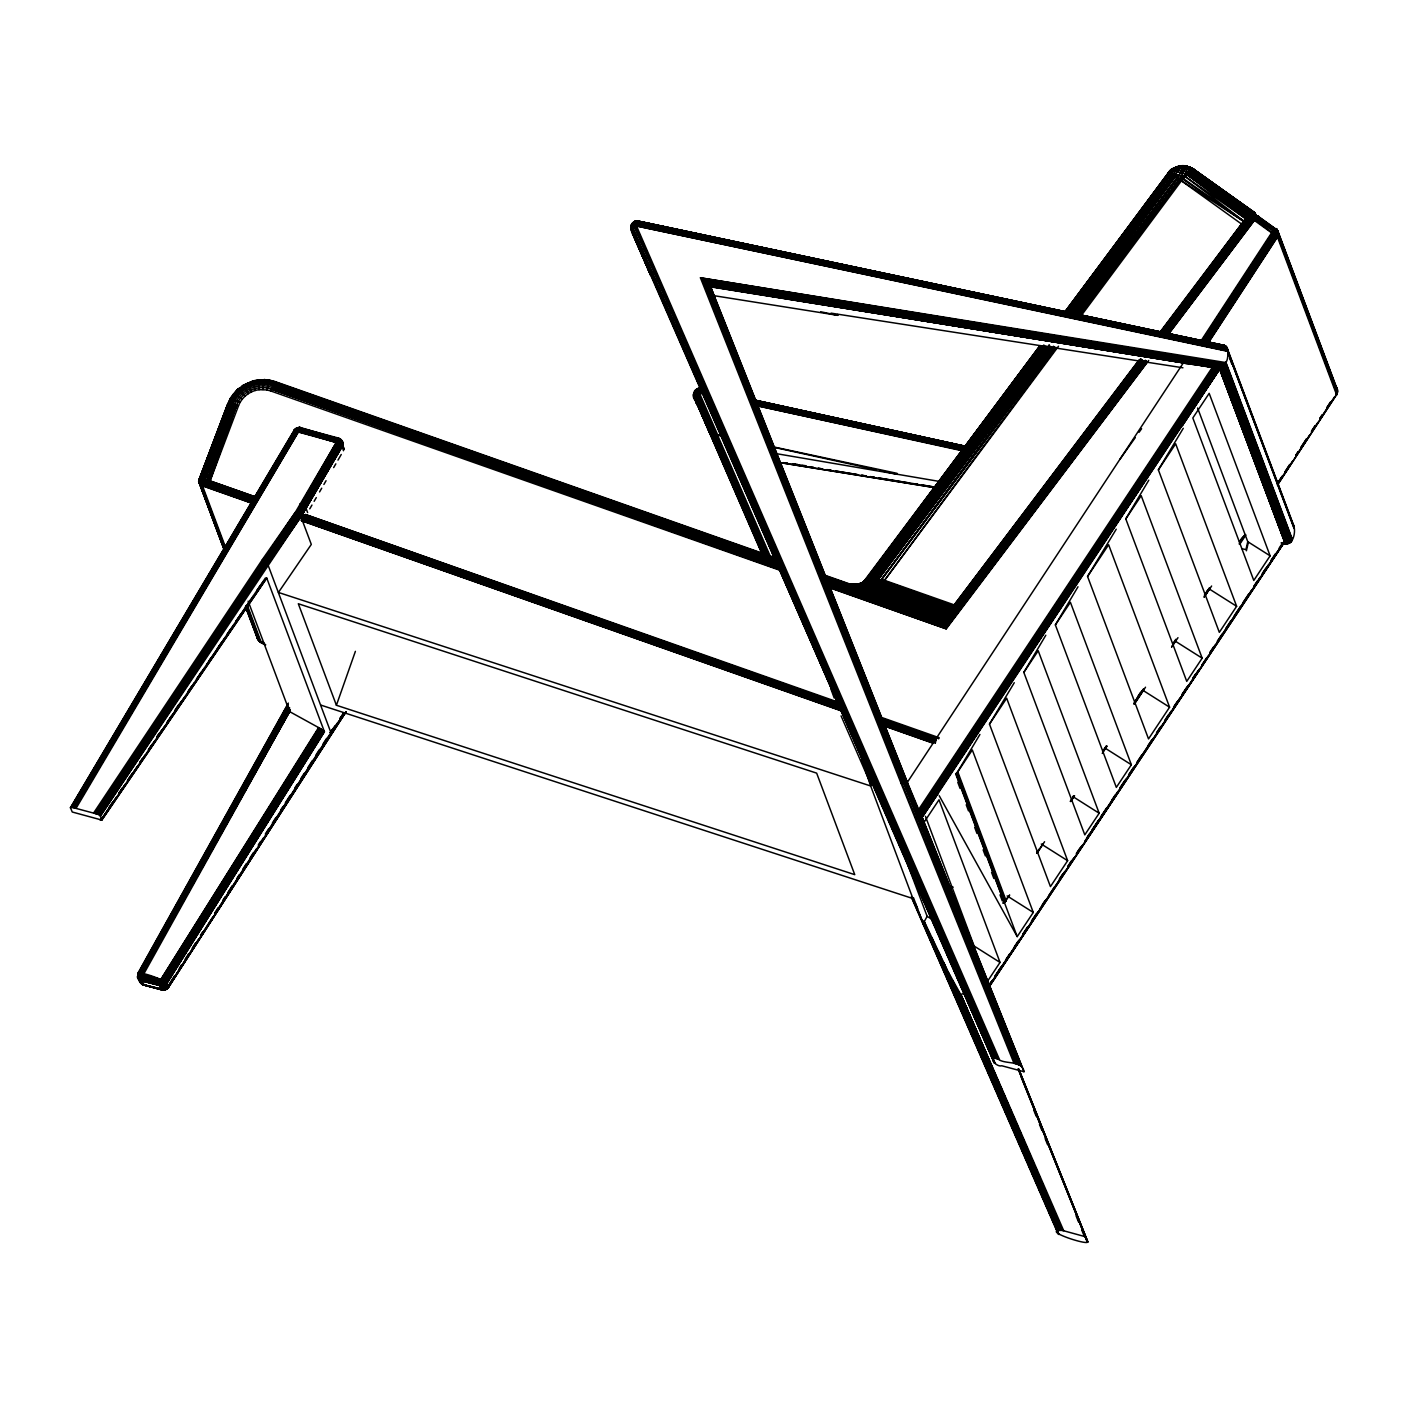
<?xml version="1.0" encoding="UTF-8"?>
<svg xmlns="http://www.w3.org/2000/svg" width="1408" height="1408" viewBox="0 0 1408 1408"><rect width="100%" height="100%" fill="white"/><g stroke="black" fill="none" stroke-linecap="round" stroke-linejoin="round"><path stroke-width="1.5" d="M761.253 552.253L694.038 396.933L699.53 393.237L703.824 394.17C694.038 389.453 688.882 394.469 697.858 403.885M1258.717 216.41C1253.331 214.579 1253.912 219.102 1251.554 213.717L1191.01 170.227C1187.014 161.515 1171.386 166.654 1167.813 173.835C1173.216 161.515 1185.466 172.814 1193.614 169.171L1254.018 212.168C1257.344 218.275 1256.165 212.485 1252.187 212.802L1191.01 170.227L1250.533 214.227C1254.651 218.504 1246.784 228.237 1243.774 221.126L1184.515 176L1168.992 173.378L1065.205 312.717M295.099 429.264C299.147 426.624 303.477 427.363 295.944 428.472C290.981 433.47 297.792 425.533 300.942 427.698L340.93 439.507M101.71 820.125L266.71 578.107L101.781 820.054L72.248 812.011L70.4 807.611L72.565 807.47L295.856 430.76C297.405 426.483 303.952 427.381 296.877 428.12M652.238 276.003L650.531 274.965L630.978 228.712L631.4 224.506L635.43 221.179L638.422 221.197L635.149 222.763L633.477 227.533L630.819 227.586L634.269 237.618L831.371 688.406M630.819 227.586L650.69 275.141L652.291 275.986M634.269 237.618L650.848 275.264L633.934 236.632L630.837 226.653L632.755 222.693L1227.442 348.938C1231.595 380.142 1200.619 362.278 1183.389 363.07L1213.555 367.277L1219.75 369.283L1284.518 541.939C1293.002 548.592 1297.824 528.282 1291.84 522.35M631.4 224.682L632.35 223.397L635.466 223.714L1227.512 349.888L636.786 225.034C628.109 220.458 630.995 233.939 634.374 236.966M998.219 1059.133C986.92 1054.099 995.35 1067.581 1001.792 1065.768L1023.968 1071.734C1022.542 1059.784 1004.626 1064.73 998.219 1059.133L635.677 226.371L635.976 224.822L1227.442 348.938L1227.213 348.04L1224.045 345.33L637.472 221.056L638.352 221.109L634.445 221.514L631.928 223.766M721.741 435.829L712.378 434.192L696.15 394.944C693.616 390.702 703.102 387.112 699.53 393.237L693.722 395.771L697.858 405.134L697.013 404.853L693.722 394.539L699.53 393.237L717.71 435.002L721.987 435.952M1336.773 391.178L1337.406 389.928L1335.118 386.478C1339.765 387.182 1336.139 398.482 1335.998 393.254M1336.526 387.922L1337.459 392.128L1336.28 394.909L1277.373 485.056L1337.09 393.835L1277.936 236.192L1274.24 234.203L1275.648 228.712L1277.901 231.176L1337.406 389.77L1336.984 393.237M1207.765 343.763L1277.461 237.072C1281.262 234.925 1275.102 227.603 1276.651 229.381L1337.6 391.829L1336.632 394.856L1277.461 237.072L1251.853 218.592L1253.314 218.31L1273.395 233.622L1202.661 342.285M1337.054 388.802L1335.453 389.066M1337.6 390.949L1277.39 230.278L1257.362 215.741L1253.314 218.31L1165.736 334.453M294.378 430.021L298.285 429.211L337.374 439.842L341.158 443.115L341.986 446.934L300.89 516.666L100.355 816.024L101.816 819.949M295.944 428.613L299.816 428.208L338.272 438.768L341.81 442.323L343.429 450.736M1207.36 343.218L1277.056 236.526C1278.147 231.546 1276.246 222.182 1275.595 235.224L1204.685 343.763M1254.018 212.168L1252.398 212.59L1191.01 170.227L1254.194 216.146L1252.398 212.59L1188.968 166.795M696.538 402.899L693.563 394.926L693.933 392.568M258.35 379.861L264.422 379.755L258.35 379.861L259.037 389.699C249.938 390.843 241.754 397.179 238.498 405.768L210.056 480.92L200.077 484L198.651 481.254L228.606 403.462C232.461 395.331 242.422 377.819 248.09 393.765M1207.624 343.534L1277.32 236.826L1277.109 229.979L1257.608 216.075L1253.93 217.008L1251.677 213.594L1241.803 223.661L1158.696 333.837M994.523 1063.146L630.978 228.782L633.776 235.611L634.374 232.584M634.234 235.998L630.819 226.53L636.557 225.966L1227.424 350.874L1294.075 528.528M1080.728 316.307L1181.453 180.787C1183.741 177.602 1193.21 169.224 1186.944 166.408L1183.565 170.826L1180.133 179.872L1079.866 315.709M1188.704 170.333L1249.037 215.248C1255.355 227.656 1253.208 202.33 1242.278 223.995L1160.368 332.323M1255.901 214.914C1245.394 209.95 1259.773 219.824 1253.032 212.203L1189.795 167.112L1182.262 166.003L1176.49 167.024L1167.778 173.395L1172.547 169.259L1188.387 172.216L1190.675 170.509L1190.587 169.365L1185.378 167.781L1176.49 167.024L1180.01 165.986L1187.138 166.267L1193.966 169.576L1189.408 166.954L1179.57 166.109M335.051 725.736L330.158 732.846L332.57 729.274L330.158 732.846L331.162 733.269L344.626 713.715L168.555 987.202L165.528 989.63L162.254 990L167.27 988.645L167.059 983.189L160.758 980.285C151.272 975.357 125.594 969.126 143.704 984.931L161.814 989.842C165.405 991.162 171.371 987.184 167.059 983.189C163.258 987.976 157.379 984.826 161.022 979.299L318.595 727.584L320.918 728.939L324.438 731.79L167.059 983.189C163.539 988.381 156.869 985.565 162.624 980.302L320.003 728.394L161.797 979.792L160.882 983.488C180.47 985.565 140.254 970.992 142.261 974.019M696.978 402.318L697.083 404.342M902.422 850.45L927.133 916.326L923.19 923.63L913.475 897.741L912.93 898.568L320.69 705.056M141.258 982.027C139.445 983.893 135.379 972.787 142.525 977.328L160.336 982.186C168.714 983.858 168.291 985.054 160.002 985.582L142.261 981.094L142.173 979.792L159.984 984.562C167.939 985.653 168.291 983.259 160.53 981.253L137.826 975.885L140.483 982.802L143.81 985.054L142.155 980.373L159.984 984.614L142.173 979.792M323.963 731.192L166.109 982.538L164.93 985.072L165.528 989.63L164.05 985.477L165.563 982.186L323.488 730.77L165.933 982.432L323.963 731.192L166.461 982.766L166.443 989.067L162.36 990L143.704 984.931C141.117 985.318 138.406 978.701 142.155 980.355L159.966 985.125L142.19 980.795C137.104 980.725 136.541 969.285 139.885 981.851L138.565 977.75L161.251 982.731M140.219 981.499L137.79 974.864M167.059 983.189L159.984 984.562L142.173 979.757L142.947 975.515C143.123 972.418 136.91 972.84 138.547 972.136L288.358 703.085M140.483 982.802L138.09 973.72L142.366 974.072L289.59 711.603L248.142 601.146M1193.614 169.171L1185.677 166.056L1179.341 166.285M164.067 985.635L165.528 989.525L163.997 985.653L164.56 989.912L162.994 990.07L143.81 985.054M166.443 989.208L164.947 985.195M166.778 983.189L324.28 731.526L166.83 983.03L167.27 988.645L165.176 988.715M262.944 389.506L264.106 379.579L275.898 381.867L269.843 380.178L266.834 389.91L259.037 389.699M992.394 1058.306L631.699 228.853L632.262 224.259L635.818 221.109M851.189 584.936C859.654 583.018 874.438 583.229 884.488 580.342L954.254 604.894L1139.213 360.29M1249.723 221.021L1247.594 216.709L1185.976 171.494L1187.877 166.654L1193.491 169.171L1253.384 212.133M693.722 395.771L696.696 403.938L693.581 393.712L699.53 393.237L700.005 388.379L700.955 388.52M1249.829 220.651L1253.93 215.125L1191.01 170.227L1253.701 216.726L1258.224 216.11L1256.517 215.723L1253.718 218.504L1165.965 334.875L1257.08 215.864M1227.354 351.278L635.659 225.826C628.901 234.168 631.33 222.71 636.944 220.968M163.222 988.997L161.55 989.754L160.178 985.618L141.574 980.672L139.691 977.698L139.709 972.664L287.619 706.781M994.101 1058.323L632.65 228.078L634.462 222.658L638.37 221.126L634.357 221.602L632.614 222.798L636.346 222.218L1227.213 348.04L637.261 223.379L635.976 224.822L999.434 1059.45M71.298 807.382L294.73 430.426L336.283 442.446C346.262 454.309 341.669 432.608 342.338 446.019L343.851 449.821L342.285 441.954L339.803 438.75L296.278 512.882L95.568 813.63L72.565 807.47M1138.914 360.061L954.254 604.894L951.474 616.757L861.062 584.003L867.416 580.325L1040.547 346.262M1250.797 214.122L1189.725 171.301L1188.246 172.709L1249.002 215.266L1251.026 219.419L1251.853 218.592M1255.549 213.822L1252.592 213.101L1244.69 221.848L1160.667 332.904M138.037 977.046L140.078 980.566L137.79 975.093L138.547 972.136L138.09 973.72M70.4 807.787L294.061 430.426L296.278 428.314L298.76 428.578L337.445 439.12C343.904 443.432 344.995 450.402 336.582 441.478L299.587 430.355L293.902 430.549L294.8 429.669L70.858 807.418M1202.485 342.162L1273.395 233.622C1274.592 223.731 1284.659 237.301 1271.758 232.566L1200.848 341.106M139.498 980.918L139.357 977.856L140.219 978.613M1251.466 213.787C1254.018 217.325 1251.8 217.237 1256.253 218.011L1278.446 233.147M139.498 978.067L139.374 979.07L137.826 976.061M1256.517 215.706L1253.278 216.973L1252.891 215.09L1191.01 170.227L1255.813 215.952M139.797 978.331L140.184 982.15L142.982 984.755L162.941 989.877M1248.227 222.675L1246.186 219.138L1186.645 174.398L1175.381 171.389L1169.168 171.723M1255.918 215.758L1253.314 216.955L1254.053 216.075M160.371 984.755C158.33 990.757 166.197 991.566 168.238 987.184L330.95 733.216L344.256 713.61L167.992 987.958L345.946 711.85M139.621 979.598L142.754 984.579L164.472 989.754L163.134 985.442L164.93 981.763L322.538 730.048L164.56 981.534L322.168 729.784L163.786 982.01L162.166 985.512L162.536 989.965L163.557 989.947L163.117 985.917L164.507 989.824L165.458 989.542M288.2 704.704L139.163 972.4C138.477 979.458 142.349 986.41 141.574 973.65L289.379 709.896M1255.936 215.494L1252.786 215.776L1250.885 219.842M160.371 982.309L161.286 980.637M1201.851 341.739L1272.586 233.077L1272.938 231.088L1255.214 218.328L1252.363 217.906L1251.166 213.981M340.12 438.874L342.76 443.045L341.986 446.934L340.789 443.626L336.917 440.493L337.709 438.592L336.283 442.446L298.971 432.203L295.205 429.634C301.101 426.501 301.03 426.518 296.507 431.006L73.339 807.594M1254.792 216.128L1253.454 216.779L1191.01 170.227L1252.205 213.752L1253.525 216.814L1251.29 213.91L1191.01 170.227L1253.12 214.949L1253.578 216.779L1257.238 216.322L1275.085 229.645L1256.798 216.674L1253.93 216.427M289.432 709.914L142.366 974.072L142.014 980.76L159.966 985.125M1253.648 216.269L1251.606 213.664L1254.194 213.523M851.259 584.003L859.091 584.144L951.139 617.742L951.051 619.027L851.33 583.898L857.93 584.461L872.89 578.97L1045.95 346.315M633.794 234.573L634.005 233.552M224.84 550.757L198.651 481.237L230.226 398.57L233.71 393.659L242.334 399.045M697.4 402.582L697.611 401.562M1058.499 346.227L884.523 580.342L877.589 579.339L855.923 585.64L856.328 584.584L864.882 583.229L868.402 580.272L1041.533 346.386M948.059 621.403L952.477 615.613L947.426 622.459L946.246 628.866L828.115 587.259M71.878 807.4L295.258 430.549L296.63 430.69M287.83 704.616L138.829 972.242L138.494 976.712L141.328 980.69L142.261 981.094L140.483 978.666L140.184 972.91L288.218 707.027M1255.25 216.234C1253.613 209.686 1245.939 223.256 1243.616 225.069L1161.618 333.52M342.549 442.059L299.781 515.451L342.76 443.96L341.986 446.934L342.074 442.077L337.726 438.557L339.117 438.24L299.306 427.68L295.046 430.514M1251.36 219.19L1251.043 216.339L1249.459 215.635M1197.61 408.021L1247.77 541.693L1245.922 549.578L1242.102 548.768M1246.379 550.792L1248.368 542.344M1227.494 350.328L636.786 225.034L636.557 225.966L638.264 221.091L1224.907 345.594L638.229 221.126L634.322 221.742M995.966 1058.622L634.498 226.653C634.304 223.186 640.622 218.24 636.31 223.907M1161.318 333.274L1245.13 222.235L1250.251 216.515L1253.173 217.043L1190.235 170.861L1250.533 214.227M1004.397 902.51L1006.104 900.61L957.704 771.637M1273.008 231.616L1274.134 230.982M75.134 807.981L300.802 427.75L76.102 808.227M288.886 707.326L140.395 973.755L142.243 974.125L290.083 710.213L289.59 711.603L318.595 727.584M1277.461 237.072L1278.306 232.954M1184.515 176L1186.645 174.398L1247.03 217.325L1186.909 174.117L1185.976 171.494L1184.075 177.426L1175.117 176.563M1054.504 346.843L881.355 579.832L881.003 580.888L954.078 606.901L880.475 580.976L954.061 607.094L876.533 581.662L953.85 609.224L872.643 582.314L953.55 611.195L868.965 582.912L952.653 614.222L1143.173 361.662M1206.48 342.408L1276.194 235.699C1278.675 231 1275.578 225.861 1272.357 231.792M297.898 427.698L301.03 427.821L298.76 428.578L297.458 430.848L298.355 431.059M298.144 431.763L336.582 441.478L336.723 442.693M1336.544 393.272L1335.893 394.821M210.056 480.92L255.622 496.971L210.056 480.92L236.685 405.152C241.56 391.67 257.858 384.19 271.286 389.136L778.694 567.864M336.406 705.267L298.32 603.75L816.658 773.133L854.744 874.65L336.406 705.267L355.397 651.341M775.491 561.299L273.346 384.613C257.224 378.664 237.67 387.658 231.81 403.832L203.456 482.944L234.925 404.624C240.152 390.192 257.611 382.166 271.99 387.464L776.97 565.435M238.498 405.768L231.81 403.832L203.157 483.032L253.229 500.526M951.474 616.757L859.074 584.109L951.474 616.757L862.083 583.88L951.984 615.578L865.41 583.458L952.653 614.222L866.149 582.437L855.87 585.182M201.573 483.542L231.81 403.832L227.744 403.814L198.95 479.97M198.651 481.237L228.026 403.586L198.862 480.251M228.606 403.462L198.827 482.222L229.434 403.48C235.787 385.915 257.013 376.147 274.525 382.606L775.421 559.029M233.288 404.166L203.456 482.944L233.288 404.166C238.85 388.837 257.4 380.301 272.677 385.95L777.445 563.746M1337.283 393.149L1278.288 235.206L1275.402 233.517L1274.557 233.2L1204.474 340.877M696.01 398.816L694.285 391.618L699.53 393.237C698.262 388.89 701.501 386.408 696.168 389.506C691.222 394.099 698.526 386.461 699.53 393.237L698.051 388.59L700.146 388.326M198.862 482.398L229.434 403.48L199.338 483.243L230.507 403.586C236.632 386.672 257.101 377.256 273.962 383.486L776.723 560.507M852.738 585.376L853.318 584.109L858.422 584.267L857.49 584.197M266.834 389.91L270.6 390.914L275.704 381.621M231.81 403.832L200.27 483.947L202.506 485.883L252.19 503.395M712.378 434.192L710.424 434.562L717.71 435.002M855.026 584.267L851.101 584.478M1009.342 895.294L1003.165 903.126L1006.104 900.61L1005.083 901.982M1087.821 1241.979L1018.459 1068.654L1087.821 1241.979L1019.251 1070.256M867.539 579.128L859.109 585.094L866.87 579.286L877.589 579.339L1050.861 346.79M167.834 988.082L168.555 987.202L165.686 988.029M1073.406 314.389L1175.222 176.616C1176.085 170.826 1184.005 164.384 1187.578 166.373C1180.819 164.454 1173.322 167.517 1169.854 173.677L1066.648 312.893M854.392 584.76L861.45 583.405L866.325 579.462L863.315 582.472L857.472 585.024M1040.389 346.298L867.187 579.216L862.048 583.757L1040.406 345.646M1071.822 315.48L1175.24 176.581L1168.112 173.202L1064.413 312.506M240.152 402.266L230.472 398.411L227.744 403.814M857.613 584.707L864.723 581.627L874.139 582.05L876.832 580.923L1049.91 346.192M1004.432 902.035L1006.104 900.61L1003.094 903.038M1185.923 166.355L1182.262 166.003L1188.106 166.813C1181.699 163.61 1175.346 169.717 1173.11 175.366L1071.365 312.858M1078.018 315.058L1180.784 177.813L1243.581 221.373L1160.333 332.64M867.187 579.216L864.195 582.454L859.091 584.144L861.062 584.003M1005.734 900.821L1004.59 902.334L1006.122 900.768L1004.819 902.106L956.402 773.08M100.355 816.024L267.555 563.746L300.643 516.331L341.194 445.843M1251.818 213.347L1255.179 213.189M1046.584 346.35L872.696 581.874L859.179 584.373M912.93 898.568L870.672 785.981L278.432 592.451L311.309 544.421L300.89 516.666L342.602 444.998L344.133 448.853M100.214 815.795L267.784 564.098L300.995 516.947L342.373 446.002M299.27 431.288L336.283 442.446L295.346 512.336L94.6 813.331M95.568 813.63L96.518 813.965L297.194 513.48L340.806 439.366M96.518 813.965L97.398 814.299L298.056 514.078L338.483 443.766L341.598 440.246M97.398 814.299L298.848 514.677L342.038 440.986L341.493 440.123M98.19 814.616L299.552 515.24L342.69 442.939M98.877 814.95L300.115 515.768L340.666 445.368M345.928 711.797L331.162 733.269L267.555 563.746L300.573 516.226L341.598 446.283M300.995 516.947L305.906 508.024L300.133 503.606M1336.509 394.926L1337.09 394.011M289.432 709.456L141.574 973.65L289.643 707.678M289.59 711.603L142.982 975.374L161.797 979.792L319.07 727.848L161.022 979.299L142.982 975.374L160.758 980.285L142.736 976.36M141.574 973.65L289.168 709.562M289.661 711.216L142.366 974.072L289.995 709.386M142.366 974.072L289.872 710.09M1336.262 394.909C1338.234 393.554 1333.781 395.05 1336.65 394.222M1206.973 342.848L1277.074 235.453M336.283 442.446L301.101 504.134L337.621 443.221M309.778 508.816L311.96 505.067M314.125 501.318L316.29 497.587M319.546 491.955L321.71 488.206M323.893 484.458L326.058 480.709M333.661 467.597L335.826 463.848M337.99 460.117L341.246 454.485M1162.198 333.854L1244.003 225.403C1247.365 223.854 1250.709 213.154 1254.651 215.794M1251.061 219.014L1254.282 216.445M295.258 430.549L295.715 429.651M341.95 446.494L300.89 516.666M695.059 390.773L697.101 388.819L699.53 393.237L695.059 390.773L694.478 396.158L763.206 555.034M1023.827 672.39L1038.206 650.742L1099.173 813.226L1084.794 834.856L1023.827 672.39L1045.81 635.237M74.219 807.77L297.458 430.848L296.56 431.024M1055.366 624.906L1070.397 602.29L1131.363 764.755L1116.333 787.389L1055.366 624.906L1078 586.766M1125.784 518.901L1141.202 495.686L1202.168 658.17L1186.75 681.366L1125.784 518.901L1148.805 480.181M303.723 505.824L340.014 444.858M956.243 774.154L972.312 749.954L1033.278 912.437L1017.21 936.619L956.243 774.154L979.915 734.448M302.034 504.698L338.483 443.766M302.914 505.261L339.293 444.312M989.472 724.117L1006.667 698.227L1067.634 860.693L1050.438 886.6L989.472 724.117L1014.27 682.704M1158.362 469.85L1175.662 443.802L1236.629 606.285L1219.328 632.333L1158.362 469.85L1183.266 428.296M300.274 515.909L305.466 507.338M162.624 980.302L320.918 728.939L162.976 981.587L161.163 986.04L162.536 989.93L164.595 989.278M1169.854 173.677L1066.296 312.91L1170.101 173.307L1171.21 174.328L1067.862 313.896M1087.557 576.453L1108.624 544.738L1169.59 707.203L1148.523 738.918L1087.557 576.453L1116.227 529.214M866.501 583.317L870.76 580.325L1044.314 345.699M164.208 981.306L321.341 729.221L163.434 980.813M165.563 982.186L322.89 730.294L164.93 981.763M1250.55 217.008L1250.797 215.864C1253.314 217.307 1250.586 218.17 1251.149 214.526M169.805 983.154L174.522 975.797M179.238 968.422L181.597 964.744M185.134 959.218L188.672 953.709M192.21 948.182L195.747 942.656M200.464 935.299L202.822 931.621M214.614 913.211L218.134 907.685M222.851 900.328L225.21 896.65M227.568 892.971L232.285 885.597M237.002 878.24L239.36 874.562M242.898 869.035L246.435 863.526M249.973 858L253.51 852.474M258.227 845.117L260.586 841.438M265.302 834.064L268.84 828.555M272.378 823.029L275.915 817.502M280.632 810.146L282.99 806.467M285.349 802.789L290.066 795.414M294.782 788.058L297.141 784.379M300.678 778.853L304.216 773.326M307.754 767.818L312.47 760.443M316.008 754.934L319.546 749.408M323.083 743.882L326.621 738.355M163.733 990L167.904 987.043L198.563 939.189M200.922 935.51L212.696 917.118M215.054 913.422L256.326 849.006M258.685 845.328L263.402 837.971M265.76 834.293L329.437 734.906M1138.069 696.221L1140.462 692.542M1106.178 746.134L1102.587 751.661L1106.336 746.187M1143.384 689.075L1133.792 703.806L1143.595 689.163M1173.392 643.069L1175.786 639.39M1204.597 595.232L1209.402 587.858M1239.41 541.851L1241.803 538.173M1279.01 481.131L1282.6 475.605M1289.816 464.57L1285.011 471.926L1289.746 464.534M1306.606 438.803L1300.605 448.008L1306.571 438.786M1319.806 418.563L1322.218 414.867L1319.789 418.546M1201.675 341.616L1272.586 233.077L1271.917 232.355L1274.557 233.2L1275.595 235.224M1135.904 700.005L1141.906 690.818M1204.403 595.144L1208.011 589.635M1278.922 481.096L1281.333 477.418M1036.622 852.896L1039.016 849.2M1070.274 801.381L1073.882 795.854M1173.638 643.174L1176.032 639.496M1204.878 595.338L1209.701 587.981M1239.744 541.992L1243.352 536.466M1279.397 481.272L1292.632 461.032M1296.222 455.523L1309.458 435.283M1311.851 431.605L1317.87 422.4M1320.264 418.722L1334.696 396.651M1036.957 852.984L1042.994 843.797M1070.573 801.451L1074.251 795.96M1102.992 751.784L1106.706 746.293M1134.197 703.93L1143.965 689.251M1171.597 646.941L1176.402 639.584M1210.053 588.069L1204.051 597.274L1211.619 586.027M1239.85 542.01L1244.918 534.723M1009.712 895.083L1004.819 902.106M1037.221 853.002L1044.56 841.738M1070.837 801.486L1074.603 795.749M1102.253 753.438L1107.058 746.082M1134.496 703.982L1145.514 687.21M1171.72 646.958L1177.986 637.683M1239.146 543.946L1245.27 534.512M1201.499 341.51L1272.586 233.077M1205.072 341.299L1275.085 234.52L1275.56 229.205M901.102 783.411L907.368 782.285L1183.213 363.088L1212.499 367.118L918.826 809.23L921.994 816.798L1219.346 368.896L1219.046 367.4L1285.539 543.858L1286.877 543.858L1221.387 366.978L707.538 283.694L700.445 277.798L901.102 783.411L1014.059 1063.427M1135.587 700.709L1139.072 695.411M1204.579 595.883L1209.155 588.914L1236.629 606.285M1240.219 543.541L1245.904 534.934M870.672 785.981L861.766 759.352M919.283 810.322L1213.555 367.277M919.741 811.395L1214.611 367.453M920.198 812.451L1215.632 367.664M920.621 813.472L1216.565 367.893M921.008 814.405L1217.427 368.139M921.36 815.25L1218.166 368.386M921.659 815.971L1219.258 368.861L1218.765 367.365L1219.592 369.09L1182.28 425.691L1219.68 369.178L1219.346 367.4L1285.539 543.858L1281.403 543.259M921.906 816.552L1219.258 368.861M922.187 817.274L1219.592 369.09L1219.046 367.4M987.395 981.464L1000.032 962.421L938.995 799.797L924.07 822.272L907.227 782.126M1270.122 555.826L1253.789 580.448L1192.822 417.965L1209.173 393.36L1270.122 555.826L1247.77 541.693M988.891 985.16L991.32 981.499M994.963 976.008L1001.035 966.874M1005.893 959.552L1009.536 954.061M1014.394 946.757L1018.037 941.266M1022.894 933.944L1027.752 926.64M1031.413 921.149L1036.27 913.827M1042.342 904.693L1044.771 901.032M1059.344 879.085L1062.987 873.594M1067.845 866.272L1071.488 860.798M1076.346 853.477L1080.006 847.986M1087.293 837.021L1089.722 833.36M1092.15 829.699L1098.222 820.547M1100.651 816.904L1106.723 807.752M1111.581 800.43L1115.224 794.957M1120.082 787.635L1124.939 780.314M1128.582 774.822L1133.458 767.518M1137.101 762.027L1141.958 754.706M1148.03 745.571L1151.674 740.08M1156.531 732.758L1160.174 727.285M1165.032 719.963L1168.675 714.472M1173.533 707.15L1177.176 701.677M1182.051 694.355L1186.909 687.034M1192.981 677.899L1195.41 674.238M1209.982 652.291L1213.626 646.8M1217.269 641.309L1222.126 634.005M1225.77 628.514L1230.627 621.192M1234.288 615.718L1240.36 606.566M1242.789 602.906L1248.861 593.754M1253.718 586.45L1257.362 580.958M1262.219 573.637L1265.862 568.163M1270.72 560.842L1275.578 553.52M1279.221 548.046L1282.864 542.555M989.032 985.477L992.675 979.986M995.104 976.325L1019.427 939.717M1023.07 934.226L1027.928 926.904M1031.571 921.413L1037.661 912.261M1040.09 908.6L1046.162 899.448M1048.59 895.787L1054.68 886.635M1059.538 879.314L1064.395 871.992M1068.056 866.501L1072.914 859.179M1076.557 853.688L1081.432 846.366M1085.075 840.875L1117.899 791.454M1120.328 787.794L1126.4 778.642M1128.846 774.981L1134.918 765.829M1137.347 762.168L1153.152 738.373M1156.795 732.882L1161.67 725.56M1165.314 720.069L1171.386 710.917M1173.814 707.256L1179.904 698.104M1182.333 694.443L1188.405 685.291M1193.28 677.97L1198.138 670.648M1201.781 665.157L1206.638 657.835M1210.299 652.344L1215.157 645.022M1217.586 641.362L1251.624 590.11M1254.053 586.45L1260.142 577.298M1262.571 573.637L1268.643 564.485M1271.09 560.824L1284.518 541.939L989.419 986.374L1284.518 542.045L1285.539 543.858L1220.384 367.277L1286.648 543.875L1284.958 543.787L1284.378 542.256L1286.102 543.875L1220.384 367.277M989.155 985.741L1065.786 870.355M1068.232 866.694L1074.304 857.525M1076.75 853.864L1082.822 844.712M1085.251 841.051L1199.616 668.87M1202.045 665.21L1208.134 656.058M1210.563 652.379L1283.568 542.485M989.243 985.987L1283.85 542.45M93.614 813.032L262.398 559.557L295.346 512.336L300.643 516.331M922.134 817.15L938.238 793.109L922.082 816.992M1005.365 900.715L1004.731 901.63L1006.104 900.61L1005.453 901.437L957.106 772.411M330.616 733.058L337.832 722.357M343.851 713.451L340.402 718.854M1065.733 312.699L1170.488 171.16L1174.853 167.746M141.997 975.128L142.613 974.213M245.01 396.194L237.635 389.453L230.472 398.411M339.838 718.608L343.464 713.258M1164.363 333.59L1245.077 226.565L1179.112 179.15L1176.331 174.029L1072.826 313.544M156.658 737L159.122 733.374M175.138 709.861L178.834 704.44M100.302 820.23L102.766 816.622M108.944 807.576L112.64 802.155M118.8 793.109L122.496 787.688M127.424 780.454L132.352 773.221M139.744 762.379L142.208 758.754M148.368 749.725L152.082 744.286M157.01 737.053L161.938 729.837M166.866 722.603L171.794 715.37M175.49 709.931L181.65 700.902M187.81 691.856L191.506 686.435M196.451 679.202L201.379 671.968M208.771 661.126L211.235 657.501M217.395 648.454L221.091 643.034M227.251 634.005L230.947 628.566M235.875 621.333L240.821 614.099M248.213 603.258L250.677 599.65M256.837 590.603L260.533 585.182M100.637 820.248L116.67 796.752M119.134 793.144L125.294 784.098M127.758 780.49L137.614 766.022M140.078 762.414L145.006 755.181M148.702 749.76L154.862 740.714M157.326 737.106L164.718 726.264M167.182 722.638L184.43 697.347M188.126 691.909L194.286 682.88M196.75 679.272L204.142 668.413M206.606 664.805L225.086 637.683M227.55 634.075L233.71 625.029M236.174 621.421L246.03 606.954M248.494 603.346L253.422 596.112M257.118 590.691L263.278 581.662M100.936 820.266L265.461 577.949M339.944 718.643L343.605 713.328M330.95 733.216L344.414 713.662M331.25 733.234L345.963 711.92M1070.256 312.717L1173.955 173.642M1253.877 213.013L1191.309 167.851L1192.946 169.171L1181.506 166.003L1177.176 167.746L1173.41 171.16L1067.528 313.298M1055.102 347.248L880.563 580.976L1053.501 346.227M262.398 559.557L263.208 560.085L296.278 512.882M855.994 584.848L868.402 580.272L1041.814 346.368M267.555 563.746L264.018 560.648L297.194 513.48M264.792 561.211L298.056 514.078M265.514 561.792L298.848 514.677M267.203 563.341L300.573 516.226M266.165 562.338L299.552 515.24M266.728 562.866L300.115 515.768M1120.064 459.061L1135.27 437.624M1139.072 432.274L1141.606 428.701M1251.906 218.469L1252.046 216.586M859.478 584.126L867.416 580.325L1040.899 346.21M1077.014 314.389L1177.598 178.147L1075.202 315.427M884.523 580.342L1056.422 347.459M1255.338 215.899L1165.19 334.576M865.586 580.518L864.512 581.398L1040.019 345.594L864.547 581.75L1040.16 346.28M1064.853 312.171L1168.112 173.202M1064.43 312.629L1170.488 171.16M1065.451 312.734L1168.992 173.378M868.366 579.022L1041.392 346.386M1070.696 312.734L1173.11 175.366L1176.331 174.029M1049.294 345.206L875.477 579.146L1049.558 345.365M1051.16 346.826L878.328 579.427L876.832 580.923L865.867 580.518L863.315 582.472M1074.726 315.11L1177.915 177.126L1182.456 168.626L1187.138 166.267M1054.381 346.826L881.056 579.779L876.832 580.923M1078.106 315.058L1179.112 179.15L1175.24 176.581M1065.363 312.206L1169.608 171.371L1167.778 173.395M869.317 578.952L1043.891 344.96M871.622 578.917L1045.264 346.21M874.403 579.04L1048.854 345.154M1072.456 313.509L1174.765 176.334L1176.859 177.654L1074.48 315.075M1051.582 347.107L878.328 579.427L879.102 581.222M866.166 579.533L861.995 583.387M1078.792 315.533L1180.133 179.872L1183.213 178.464L1243.774 221.126M1140.515 358.917L954.149 606.003L881.003 580.888L954.096 606.707L1140.797 359.41M1141.202 359.304L953.955 608.168L1141.501 359.533M1160.984 333.01L1242.754 224.365L1160.65 333.098M1141.078 361.856L953.709 610.245L1140.832 361.627M1161.917 333.626L1243.616 225.069L1161.6 333.696M1142.698 361.134L953.374 612.128L1143.226 360.958M1163.87 333.045L1244.637 225.984L1251.87 218.187M1163.659 332.851L1246.538 224.048M1143.226 361.328L952.899 613.642L1143.278 361.222M947.426 622.494L1144.845 360.642M1164.592 334.506L1251.994 218.61M1165.05 334.259L1253.067 217.571M827.006 581.486L946.986 623.814L1145.355 360.818M1145.954 360.694L946.757 624.853L1146.2 360.835M946.598 625.786L1146.147 361.17M1146.358 361.68L946.458 626.771L1146.658 361.891M1167.549 333.59L1253.595 219.49L1258.101 215.97M1147.08 361.645L946.352 627.827L1147.379 361.856M1168.218 333.626L1254.634 219.032M1148.664 360.466L946.246 628.866L828.238 586.96M1168.517 334.154L1254.51 220.123L1258.594 216.269M161.814 989.842L165.176 989.349L166.883 986.55L168.01 987.782L166.461 983.963M1140.814 359.163L954.149 606.003L881.355 579.832M953.955 608.168L1141.782 359.762M1141.747 359.973L953.902 608.766L876.533 581.662M1142.627 360.307L953.674 610.544L872.643 582.314M1163.747 332.411L1251.8 216.779M1142.838 361.293L953.374 612.163L868.965 582.912L953.04 613.325M1164.029 333.238L1244.848 226.23M953.146 612.92L1143.314 361.082M1164.451 333.098L1248.227 222.042M1145.32 360.325L947.355 622.618L825.053 579.286M1164.733 334.558L1252.944 218.187M1165.243 334.347L1253.314 218.31M946.95 623.973L1145.549 360.994M1165.419 334.699L1253.718 218.504M1166.018 334.611L1254.158 218.75M1146.411 361.346L946.669 625.258L826.654 582.842M1167.866 333.854L1254.053 219.789M1168.552 333.854L1254.51 220.123M693.722 394.539L693.722 395.947M863.72 581.962L865.656 579.92L864.635 581.134M138.952 973.614L138.829 972.242M865.867 580.518L866.87 579.286M1252.768 217.624L1252.522 217.73M337.92 438.205L338.906 438.275M864.899 580.888L865.92 579.674M338.272 438.768L337.374 439.842M1248.262 222.376L1249.846 220.246M233.517 394.064L237.635 389.453M867.416 580.325L868.666 579.005M1252.874 217.342L1253.842 216.515L1251.448 214.984L1249.037 215.248M1252.768 216.392L1254.194 216.146M167.904 987.043L167.57 987.378M1336.386 389.136L1335.875 387.218L1335.963 389.118M1250.797 215.864L1252.486 214.192M1177.37 166.637L1171.333 169.787M951.086 619.502L948.446 620.981L824.014 576.963M242.475 386.126L237.477 389.506M699.758 392.286L704.053 393.237L699.424 392.269L697.717 394.082L714.261 434.386L696.731 394.064L697.506 391.389L700.216 390.597M862.118 583.106L863.438 582.208M637.402 221.091L638.405 221.179L634.357 221.602M868.402 580.272L870.619 578.934L870.76 580.325M251.522 391.864L247.421 383.363L242.088 385.898L252.701 380.987L258.438 379.808M1004.238 902.616L955.592 773.643M995.262 1063.515L631.435 229.187L631.84 224.294L634.656 221.461L637.894 221.637L1225.664 345.998L1294.146 527.947M1177.211 167.094L1173.797 168.203M964.973 992.957L960.784 994.558L1062.371 1230.416L1085.938 1236.875M915.464 817.15L921.712 816.024M1273.518 230.437L1278.253 232.144M1273.395 233.622L1274.557 233.2M859.056 584.672L860.57 584.126M699.09 388.362L695.358 390.192L699.53 393.237M1252.293 213.646L1254.44 214.051M269.843 380.178L264.106 379.579M162.448 990L160.213 985.882M1251.888 217.73L1250.797 217.518M255.2 390.491L252.736 381.374L258.562 380.037M1250.48 215.424L1249.002 215.266M162.73 990.035L162.149 986.058M1063.709 1230.768L960.89 994.576L1062.371 1230.416C1040.406 1229.765 1084.899 1244.848 1087.592 1242.173L1018.318 1069.042M337.726 438.557L338.342 438.064M336.917 440.493L338.272 440.334M1180.08 166.408L1183.002 166.144M258.298 380.23L275 381.99L776.107 558.501M298.936 427.557L300.626 427.979M298.936 427.627L301.03 427.821M140.694 981.763L143.968 985.019L140.501 982.362M853.688 584.144L951.051 619.027L853.002 584.074M1223.13 345.242L1224.045 345.33M1221.95 366.678L707.538 283.694L709.456 285.437L1219.574 367.33M700.797 388.819L695.992 390.227L694.901 395.789L764.069 554.752M700.621 389.277L696.414 390.509L695.464 395.384L764.72 554.646M263.842 642.946L264.792 644.512L257.699 639.126L245.467 606.566M700.005 391.406L698.139 391.934L697.717 394.082L715.352 434.544M1281.878 543.294L1285.909 543.84M1212.499 367.118L710.741 286.862L709.456 285.437L1202.678 365.306M1190.587 169.365L1192.013 169.576L1191.467 168.555M831.002 313.139L1182.931 367.787M837.461 314.459L837.795 315.339L714.05 295.68L710.741 286.862M1291.682 541.042L1225.03 363.422L701.994 279.048L902.018 783.059L1015.238 1063.762M1017.544 1064.501L903.795 782.478L704.95 281.477L1223.834 365.2L1290.379 542.573M1018.582 1064.87L904.605 782.25L706.306 282.638L1222.971 365.992M1020.36 1065.61L905.995 782.003L708.594 284.645L1220.595 367.242L1286.648 543.875L1221.387 366.978L1287.722 543.752L1281.245 542.714L1288.778 543.47L1222.355 366.467L706.306 282.638M709.808 285.789L1195.709 364.443L709.456 285.437L906.523 781.986L1021.328 1066.102L906.946 782.021M710.354 286.352L1186.31 363.334L710.125 286.088L907.403 782.707M1186.31 363.334L710.547 286.581L907.368 782.285M793.426 463.76L797.773 464.464M802.102 465.168L806.432 465.872M783.517 462.651L787.864 463.355L783.534 462.669M809.494 466.822L813.842 467.562L809.547 466.875M818.136 468.213L822.589 468.952L818.224 468.283M826.795 469.603L831.266 470.36M865.99 475.957L861.432 475.182L865.92 476.01M870.074 476.573L874.667 477.365M878.733 477.963L918.051 484.352L913.616 483.736M922.011 484.933L935.106 487.15M934.947 487.608L778.624 462.37L936.443 487.925M637.472 221.056L638.44 221.214M1225.03 363.422L700.445 277.798L1225.418 362.507L1292.069 540.144M704.95 281.477L1223.218 365.798L1289.728 543.03M708.594 284.645L1211.144 366.379M777.41 453.834L940.632 481.642M1284.43 542.766L1288.778 543.47M826.901 469.691L831.23 470.395M870.25 476.714L874.597 477.418M878.926 478.122L909.286 483.032M922.293 485.144L933.134 486.904M631.734 228.413L993.362 1058.253M635.659 225.826L631.03 225.491L633.248 231.581M160.6 984.157L138.952 978.718L141.293 980.707C144.214 989.331 143.792 981.64 143.352 984.843M1185.202 166.003L1188.106 166.813M820.723 311.766L837.795 315.339M1294.146 527.472L1226.315 346.562L637.437 221.83M637.542 222.517L1226.826 347.248L1294.022 526.381M638.07 221.302L1225.664 345.998M1226.315 346.562L638.141 221.197M1226.826 347.248L637.701 222.094L637.261 223.379M637.014 224.171L1227.494 349.413M636.786 225.034L1227.424 350.874M773.062 446.811L897.09 473.352M963.354 450.56L757.451 405.821L963.248 451M966.909 446.688L754.565 400.242L966.838 446.776M964.445 446.864L756.395 401.456L964.357 447.075M756.202 402.037L964.251 447.392M966.17 448.518L755.99 402.741L963.934 448.378M755.762 403.533L963.811 448.8M757.68 404.888L963.582 449.645M773.344 447.198L876.075 469.691M880.352 470.624L897.477 474.373M142.525 977.328L160.53 981.253M756.184 402.09L964.146 447.674M755.744 403.621L963.706 449.17M757.645 404.976L963.459 450.067M245.925 607.675L257.699 639.126L263.965 644.142L258.174 639.971M142.243 979.053L160.882 983.488L139.709 979.44L142.261 981.094M142.982 984.755L142.173 983.717M144.179 984.826L160.23 988.803M160.336 982.186L142.507 977.434L160.283 982.485M142.366 978.226L160.178 983.066M337.779 441.038L299.587 430.355L336.582 441.478M299.446 428.736L336.882 440.598L337.251 441.83M299.869 429.563L336.882 440.598M851.101 584.39L852.65 584.866M1187.877 166.654L1193.28 168.995L1255.232 213.33L1253.859 212.062M140.413 980.232L141.856 984.086L143.704 984.931L141.082 983.453M1185.272 173.606L1247.594 216.709M872.696 581.874L953.85 609.224M275.405 381.674L774.594 557.498M824.208 574.992L951.333 619.766M823.733 575.274L950.048 619.766M825.088 576.541L949.291 620.277M775.65 561.018L273.962 383.486L776.67 560.56M825.299 578.829L947.725 621.914L825.405 578.618M827.094 581.24L947.074 623.498L824.771 580.131M826.32 584.637L946.44 626.947L826.443 584.285M270.6 390.914L780.437 570.469M837.69 701.994L305.342 514.483L837.39 702.786M881.179 717.306L939.189 737.739M208.437 481.395L254.074 497.464M303.882 515.011L837.162 702.838M880.739 718.186L938.837 738.654L880.88 718.15M304.269 516.173L839.045 704.546M253.246 499.013L205.656 482.24L234.925 404.624L206.853 481.87L254.514 498.714L206.853 481.87L236.685 405.152L208.12 481.483L253.933 497.482M302.914 516.525L838.904 705.478M882.358 720.79L936.179 739.763L882.235 720.843M203.896 482.803L253.651 500.386M303.477 517.739L838.675 705.549M840.523 707.045L301.365 517.123L840.33 707.749M881.989 721.653L935.915 740.643M840.435 707.907L301.998 518.232L840.294 708.541M881.866 722.498L935.704 741.453M200.358 483.93L253.405 501.811M301.101 518.619L840.154 708.576M883.766 724.011L935.528 742.192L883.784 723.906M252.12 502.163L200.27 483.947L230.507 403.586L200.077 484L253.37 503.518L201.538 485.302L225.192 548.346M301.752 519.693L840.171 709.315M252.402 502.779L199.936 483.842M302.069 520.238L840.206 709.403M842.23 710.565L301.048 520.291L842.072 710.917M883.538 725.138L933.293 742.632M885.597 726.246L933.275 743.037M301.875 520.89L842.23 711.216M885.702 726.528L933.328 743.301M948.974 885.614L953.216 887.198M865.41 583.458L952.618 614.31M951.139 617.742L856.187 584.267L950.998 618.499L855.254 584.285L851.33 583.898M274.525 382.606L776.336 560.102M273.962 383.486L775.755 560.824M825.528 578.406L947.866 621.65M777.304 562.566L273.346 384.613L777.093 563.218M777.374 563.974L272.677 385.95L777.163 564.96M303.301 515.117L839.256 704.475M304.234 516.296L838.781 705.32M882.306 720.702L936.162 739.763M302.491 518.074L840.523 707.872M826.778 582.578L946.704 625.117M271.99 387.464L778.87 567.442M271.286 389.136L780.613 570.046M257.418 636.768C257.453 641.291 264.475 645.832 258.896 639.672L259.882 640.27M1188.774 167.006L1191.485 168.098M263.894 643.509L259.477 641.362L246.33 606.584M265.672 644.882L260.304 641.89L246.558 605.282M264.475 644.477L265.478 644.899M261.606 642.77L258.773 640.71L245.661 605.95M634.498 226.653L997.058 1058.851M632.79 227.427L994.963 1058.446M1276 228.958L1282.882 247.28M261.184 641.661L263.525 644.037M1190.64 167.57L1193.843 169.435M261.413 642.33L258.843 640.728L257.981 637.278M924.035 921.008L948.394 972.347L960.749 994.523M1254.598 214.614L1253.278 213.822L1254.669 215.213M1190.798 167.693L1192.981 168.749M262.152 643.298L260.075 641.062M1174.923 640.939L1202.168 658.17M1142.574 690.114L1169.59 707.203M1104.594 747.824L1131.363 764.755M1072.614 796.418L1099.173 813.226M1041.286 844.026L1067.634 860.693M1007.142 895.91L1033.278 912.437M927.133 916.326L932.554 919.758M1000.032 962.421L974.125 946.053L925.461 816.341M1181.453 180.787L1243.581 221.373M1245.728 218.786L1184.955 176.334M1188.299 172.656L1248.65 215.635M1189.725 171.301L1250.146 215.002M1192.541 168.467L1193.491 169.171M1190.235 168.098L1192.013 169.576M142.771 984.614L142.613 983.294M1251.87 218.064L1251.642 214.843M142.542 984.526L141.698 983.523M257.981 638.211L257.171 637.296L257.699 639.126M258.139 639.109L257.365 638.229M1188.88 168.802L1190.675 170.509M1191.978 168.168L1254.352 212.379M650.584 275.035L634.691 237.917L635.395 237.142M1274.31 230.155L1256.798 217.448C1253.49 218.539 1249.758 211.306 1253.402 215.882M830.685 688.301L834.222 698.051M140.395 982.678L138.952 978.842L141.134 983.541M631.365 228.448L994.875 1063.339L989.595 1051.248M1335.646 387.323L1336.72 389.101M861.52 759.246L994.224 1062.987M247.421 383.363L252.736 381.374M1171.861 173.395L1172.864 175.208M939.206 795.714L1017.21 936.619M1273.272 230.718L1273.923 231.915M1284.395 542.238L1285.539 543.858L1220.718 371.888M631.629 227.357L632.192 228.43M632.896 226.371L633.477 227.533M960.696 994.506L1062.371 1230.416L958.302 991.197L1061.086 1230.117L952.459 980.426L1059.907 1229.87L943.606 962.544L1058.851 1229.694L923.859 921.36L1056.968 1229.571M710.442 434.386L694.214 396.44L762.115 553.256L694.038 396.933M633.213 231.827L630.837 226.653L633.776 235.611M872.89 578.97L874.139 582.05M864.054 763.048L878.099 795.115M879.859 799.128L892.144 827.182M893.904 831.195L896.526 837.214M898.286 841.227L900.046 845.222M902.669 851.242L906.189 859.267M907.931 863.262L910.571 869.282M921.976 895.347L924.616 901.349M926.376 905.362L928.998 911.381M933.398 921.395L936.021 927.414M940.421 937.429L943.043 943.448M947.443 953.48L950.066 959.482M956.208 973.526L957.968 977.522M961.47 985.547L964.11 991.566M863.685 763.33L938.52 934.472M940.28 938.502L952.6 966.68M954.36 970.71L966.698 998.906M968.458 1002.936L987.818 1047.218M660.123 294.096L662.763 300.133M678.533 336.336L681.155 342.373M685.538 352.44L688.178 358.459M699.565 384.613L702.187 390.65M708.33 404.73L710.09 408.76M712.712 414.797L716.214 422.84M717.974 426.853L720.597 432.89M726.739 446.97L728.482 451M731.984 459.043L734.624 465.08M746.011 491.234L748.634 497.27M764.421 533.474L767.043 539.51M771.426 549.56L774.048 555.597M785.453 581.75L788.075 587.787M794.218 601.867L795.96 605.88M798.6 611.917L802.102 619.96M803.845 623.99L806.485 630.027M812.61 644.107L814.37 648.12M817.872 656.163L820.512 662.2M841.069 715.88L871.235 785.136M717.464 434.914L770.933 557.779M769.842 557.726L698.562 393.501M715.176 434.491L768.522 557.11M714.102 434.333L766.674 555.104M696.15 394.944L765.776 555.157M694.214 396.44L763.4 554.91M914.954 902.563L917.594 908.6M912.578 898.357L916.08 906.4M917.84 910.43L1058.939 1234.534L912.085 898.146M911.258 896.931L1058.2 1234.094M948.394 972.347L1059.907 1229.87M938.115 951.104L1058.851 1229.694M1057.566 1229.571L923.859 921.36L1057.954 1229.589L931.99 938.115M923.666 921.782L1057.25 1229.554M923.384 922.522L1056.739 1229.606L923.173 923.314M763.312 554.998L694.514 396.123M960.59 994.418L1062.371 1230.416L960.027 993.819M960.326 994.171L1062.371 1230.416M955.768 986.726L1061.086 1230.117M1291.277 541.675L1224.643 364.109L701.994 279.048L1016.418 1064.114M651.042 275.405L634.814 237.09M636.504 239.923L638.194 243.901M640.693 249.867L642.365 253.827M644.882 259.794L651.587 275.686M696.89 394.522L713.258 434.262M921.571 815.866L1022.085 1066.736M921.29 815.76L1023.968 1071.734M920.867 815.707L1021.046 1065.944M1019.533 1065.24L905.344 782.109L707.538 283.694M1021.31 1077.437L1087.416 1242.208L1019.04 1071.118M1033.771 1110.19L1036.218 1116.28M1039.474 1124.411L1041.92 1130.501M1045.158 1138.614L1047.605 1144.722M1076.064 1215.808L1078.51 1221.915M1081.766 1230.029L1084.195 1236.136M903.795 782.478L703.472 280.262L1224.502 364.338L1291.118 541.869M902.915 782.742L703.472 280.262L1223.992 365.006L1290.573 542.414M167.182 988.557L165.739 984.562M224.928 549.877L198.774 480.656L224.84 551.109M137.773 975.058L139.216 978.859M1284.43 251.363L1291.33 269.79M1292.878 273.891L1299.778 292.318M1301.326 296.402L1308.243 314.829M1309.774 318.93L1316.691 337.357M1318.222 341.44L1325.139 359.867M1326.67 363.968L1333.587 382.395M1254.862 212.89L1256.394 216.99M1229.501 357.861L1231.806 364.003M1225.646 361.574L1292.298 539.229M1225.523 362.138L1292.174 539.792M1225.171 363.141L1291.822 540.778M957.774 782.267L960.08 788.41M966.222 804.778L968.528 810.92M974.67 827.306L976.976 833.448M983.118 849.816L985.424 855.958M991.566 872.344L993.872 878.486M1000.014 894.854L1002.32 900.997M905.854 778.818L907.403 782.936M305.906 508.024L307.613 512.565M266.71 577.931L324.438 731.79M202.506 485.883L225.667 547.624M247.28 605.229L261.184 642.277M199.654 482.134L206.571 500.526M208.102 504.61L215.019 523.002M216.55 527.085L223.467 545.477M248.811 612.902L246.506 606.76L259.477 641.362M199.725 482.011L224.347 547.694M245.784 606.074L258.773 640.71M224.84 551.602L198.651 481.254L224.682 550.933M200.077 481.36L202.365 487.52M208.454 503.958L210.742 510.118M216.85 526.539L220.669 536.818M246.576 606.619L248.864 612.779M835.683 702.011L837.883 707.96M163.117 985.917L164.56 989.824M693.862 395.525L694.179 396.475M869.774 581.557L870.126 582.718M1219.346 367.4L1219.75 369.283M1276.51 235.154L1276.686 236.139M634.762 225.614L634.92 226.741M1298.211 451.686L1295.818 455.365L1298.158 451.651M1315.019 425.92L1311.411 431.429L1314.984 425.902M1330.613 401.984L1327.005 407.51L1330.613 401.984M1274.926 234.714L1204.016 343.253L1274.926 234.714M1145.25 360.536L947.179 623.216L1145.426 360.624M710.459 434.421L694.038 396.739L710.389 434.474M698.051 388.59L697.066 388.978L698.104 388.608M635.149 237.97L651.288 275.528L635.149 237.97M805.182 466.154L792.176 464.042L805.218 466.171M857.314 474.566L835.454 471.011L857.243 474.602M967.138 446.706L754.688 400.101L967.12 446.653M966.768 446.934L754.424 400.541L966.68 447.093M936.461 738.848L882.57 719.875L936.461 738.848M252.296 500.72L202.594 483.226L252.278 500.773M935.422 742.861L883.643 724.627L935.422 742.878M257.259 635.378L250.342 616.986L257.259 635.378"/></g></svg>
